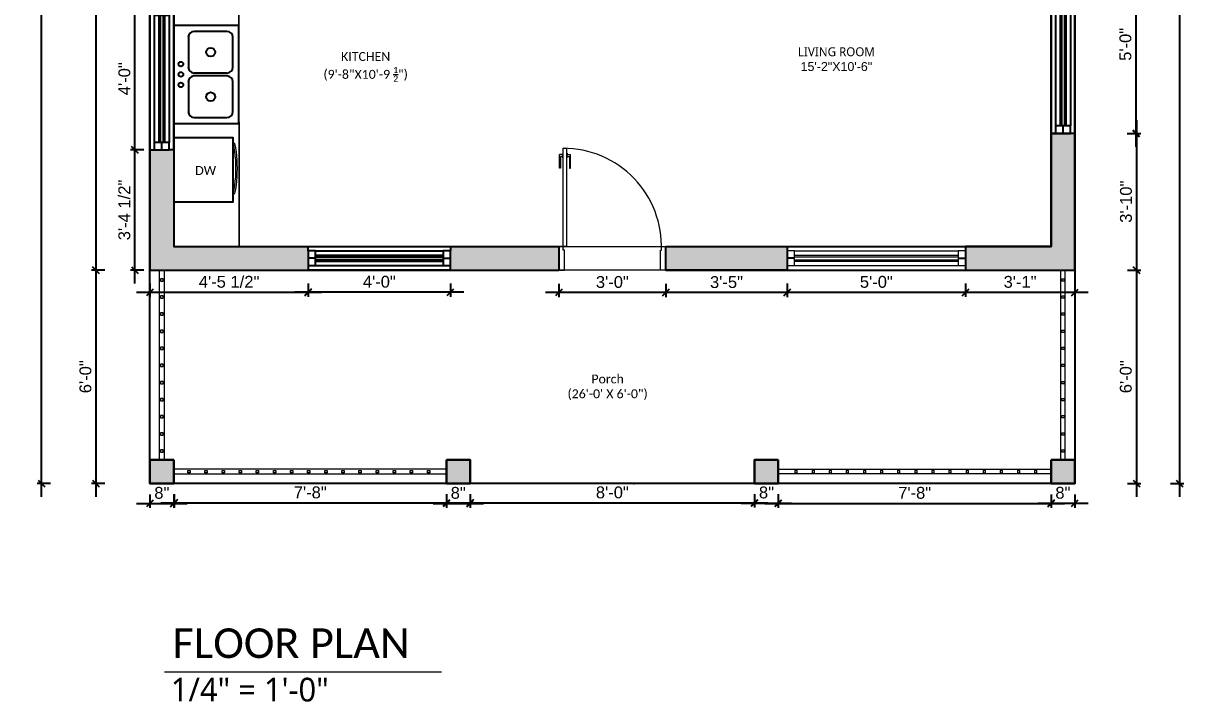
# Model space of a CAD drawing. Header units: inches. Extents: x 8555 to 8947, y -1346 to -868.
# Drawn here: x 8555.4 to 8946.9, y -1345.7 to -1116.7 of the extents above; entities that cross this region are included whole.
import ezdxf

# ---------------------------------------------------------------- set-up
doc = ezdxf.new("R2010")
doc.units = ezdxf.units.IN
doc.header["$MEASUREMENT"] = 0
doc.linetypes.add('ACAD_ISO02W100', pattern=[15, 12, -3])
doc.linetypes.add('HIDDEN', pattern=[9.525, 6.35, -3.175])
for name, color, linetype, lineweight in [('A_DIMENSION-01', 7, 'Continuous', 13), ('A_DOOR', 7, 'Continuous', 13), ('A_KITCHEN FIXTURE', 7, 'Continuous', 9), ('A_RAILING', 7, 'Continuous', 13), ('A_TEXT-01', 7, 'Continuous', 9), ('A_TOILET FIXTURE', 7, 'Continuous', 5), ('A_WALL', 7, 'Continuous', 30), ('A_Wall__.30', 7, 'Continuous', 30), ('G-ANNO-TTLB', 7, 'Continuous', 9), ('Glass', 7, 'Continuous', 5), ('Wall - elevation', 7, 'Continuous', 5), ('Window - elevation', 7, 'Continuous', 5), ('Window - section', 7, 'Continuous', 9)]:
    doc.layers.add(name, color=color, linetype=linetype, lineweight=lineweight)
doc.layers.add('H dim', color=7, linetype='Continuous')
doc.layers.add('H hatch', color=7, linetype='Continuous')
doc.styles.add('MtXpl_Calibri', font='calibri.ttf')
doc.styles.add('Trebuchet MS', font='arial.ttf', dxfattribs={"height": 4})
doc.styles.add('Trebuchet MS_2', font='trebuc.ttf', dxfattribs={"height": 24})
doc.dimstyles.new('Linear_-_3_32__Trebuchet_MS', dxfattribs={"dimscale": 12, "dimtxt": 4, "dimasz": 0.1875, "dimexe": 0.125, "dimexo": 0.125, "dimgap": 0.125, "dimtad": 1, "dimdec": 1, "dimrnd": 0.0625, "dimzin": 3, "dimdsep": 46, "dimlunit": 4, "dimtxsty": 'Trebuchet MS', "dimblk1": 'OBLIQUE', "dimblk2": 'OBLIQUE', "dimsah": 1, "dimcen": 0.09, "dimdle": 0.375, "dimazin": 0, "dimtfac": 0.5, "dimtdec": 1, "dimtix": 1, "dimtmove": 0, "dimatfit": 3, "dimfxl": 0.25, "dimfxlon": 1, "dimtvp": 1, "dimfrac": 2, "dimtolj": 1, "dimtzin": 0, "dimarcsym": 2})

# ---------------------------------------------------------------- blocks, each defined once
blk = doc.blocks.new('_Oblique')
at = {"color": 0, "linetype": 'ByBlock', "lineweight": -2}
blk.add_line((-0.5, -0.5), (0.5, 0.5), dxfattribs=at)
blk = doc.blocks.new('*D12')
at = {"layer": 'A_DIMENSION-01', "color": 0, "lineweight": -2, "transparency": 16777216}
for p, q in [((8579.9, -883.53), (8579.9, -1204.53)), ((8582.9, -888.03), (8578.4, -888.03)), ((8582.9, -1200.03), (8578.4, -1200.03))]:
    blk.add_line(p, q, dxfattribs=at)
at = {"layer": 'Defpoints', "color": 0, "transparency": 16777216}
for p in [(8598.12, -888.03), (8579.9, -1200.03), (8598.12, -1200.03)]:
    blk.add_point(p, dxfattribs=at)
at = {"layer": 'A_DIMENSION-01', "color": 0, "lineweight": -2, "transparency": 16777216, "xscale": 2.25, "yscale": 2.25, "zscale": 2.25}
for p, rotation in [((8579.9, -888.03), 90), ((8579.9, -1200.03), 270)]:
    blk.add_blockref('_Oblique', p, dxfattribs=dict(at, rotation=rotation))
at = {"layer": 'A_DIMENSION-01', "color": 0, "transparency": 16777216, "insert": (8576.36, -1044.03), "char_height": 4, "attachment_point": 5, "rotation": 90, "style": 'Trebuchet MS'}
blk.add_mtext('\\A1;26\'-0"', dxfattribs=at)
blk = doc.blocks.new('*D13')
at = {"layer": 'A_DIMENSION-01', "color": 0, "lineweight": -2, "transparency": 16777216}
for p, q in [((8579.9, -1195.53), (8579.9, -1276.53)), ((8582.9, -1200.03), (8578.4, -1200.03)), ((8582.9, -1272.03), (8578.4, -1272.03))]:
    blk.add_line(p, q, dxfattribs=at)
at = {"layer": 'Defpoints', "color": 0, "transparency": 16777216}
for p in [(8598.12, -1200.03), (8579.9, -1272.03), (8598.12, -1272.03)]:
    blk.add_point(p, dxfattribs=at)
at = {"layer": 'A_DIMENSION-01', "color": 0, "lineweight": -2, "transparency": 16777216, "xscale": 2.25, "yscale": 2.25, "zscale": 2.25}
for p, rotation in [((8579.9, -1200.03), 90), ((8579.9, -1272.03), 270)]:
    blk.add_blockref('_Oblique', p, dxfattribs=dict(at, rotation=rotation))
at = {"layer": 'A_DIMENSION-01', "color": 0, "transparency": 16777216, "insert": (8576.36, -1236.03), "char_height": 4, "attachment_point": 5, "rotation": 90, "style": 'Trebuchet MS'}
blk.add_mtext('\\A1;6\'-0"', dxfattribs=at)
blk = doc.blocks.new('*D14')
at = {"layer": 'A_DIMENSION-01', "color": 0, "lineweight": -2, "transparency": 16777216}
for p, q in [((8561.52, -1276.53), (8561.52, -883.53)), ((8564.52, -888.03), (8560.02, -888.03)), ((8564.52, -1272.03), (8560.02, -1272.03))]:
    blk.add_line(p, q, dxfattribs=at)
at = {"layer": 'Defpoints', "color": 0, "transparency": 16777216}
for p in [(8561.52, -888.03), (8598.12, -888.03), (8598.12, -1272.03)]:
    blk.add_point(p, dxfattribs=at)
at = {"layer": 'A_DIMENSION-01', "color": 0, "lineweight": -2, "transparency": 16777216, "xscale": 2.25, "yscale": 2.25, "zscale": 2.25}
for p, rotation in [((8561.52, -888.03), 90), ((8561.52, -1272.03), 270)]:
    blk.add_blockref('_Oblique', p, dxfattribs=dict(at, rotation=rotation))
at = {"layer": 'A_DIMENSION-01', "color": 0, "transparency": 16777216, "insert": (8557.98, -1080.03), "char_height": 4, "attachment_point": 5, "rotation": 90, "style": 'Trebuchet MS'}
blk.add_mtext('\\A1;32\'-0"', dxfattribs=at)
blk = doc.blocks.new('*U53')
at = {"color": 18, "linetype": 'ByBlock', "true_color": 0x000000}
for points in [[(0, 6.46), (0, 7.92), (60.06, 7.92), (60.06, 6.46)], [(2.5, 6.46), (57.56, 6.46)], [(2.5, 4.96), (57.56, 4.96)], [(2.5, 4.46), (57.56, 4.46)], [(0, 1.46), (0, 0), (60.06, 0), (60.06, 1.46)], [(2.5, 3.46), (57.56, 3.46)], [(2.5, 2.96), (57.56, 2.96)], [(2.5, 1.46), (57.56, 1.46)]]:
    blk.add_lwpolyline(points, dxfattribs=at)
for points in [[(0, 1.46), (2.5, 1.46), (2.5, 6.46), (0, 6.46)], [(57.56, 1.46), (60.06, 1.46), (60.06, 6.46), (57.56, 6.46)]]:
    blk.add_lwpolyline(points, close=True, dxfattribs=at)
blk = doc.blocks.new('*U55')
at = {"layer": 'Glass', "color": 18, "true_color": 0x000000}
for points in [[(2.5, 5), (57.62, 5)], [(2.5, 4.5), (57.62, 4.5)], [(2.5, 3.5), (57.62, 3.5)], [(2.5, 3), (57.62, 3)]]:
    blk.add_lwpolyline(points, dxfattribs=at)
at = {"layer": 'Wall - elevation', "color": 18, "true_color": 0x000000}
for points in [[(0, 6.5), (0, 8), (60.12, 8), (60.12, 6.5)], [(0, 1.5), (0, 0), (60.12, 0), (60.12, 1.5)]]:
    blk.add_lwpolyline(points, dxfattribs=at)
at = {"layer": 'Window - elevation', "color": 18, "true_color": 0x000000}
for points in [[(2.5, 6.5), (57.62, 6.5)], [(2.5, 1.5), (57.62, 1.5)]]:
    blk.add_lwpolyline(points, dxfattribs=at)
at = {"layer": 'Window - section', "color": 18, "true_color": 0x000000}
for points in [[(0, 1.5), (2.5, 1.5), (2.5, 6.5), (0, 6.5)], [(57.62, 1.5), (60.12, 1.5), (60.12, 6.5), (57.62, 6.5)]]:
    blk.add_lwpolyline(points, close=True, dxfattribs=at)
blk = doc.blocks.new('*U51')
at = {"color": 18, "linetype": 'ByBlock', "true_color": 0x000000}
for points in [[(0, 6.46), (0, 7.92), (48, 7.92), (48, 6.46)], [(2.5, 6.46), (45.5, 6.46)], [(2.5, 4.96), (45.5, 4.96)], [(2.5, 4.46), (45.5, 4.46)], [(0, 1.46), (0, 0), (48, 0), (48, 1.46)], [(2.5, 3.46), (45.5, 3.46)], [(2.5, 2.96), (45.5, 2.96)], [(2.5, 1.46), (45.5, 1.46)]]:
    blk.add_lwpolyline(points, dxfattribs=at)
for points in [[(0, 1.46), (2.5, 1.46), (2.5, 6.46), (0, 6.46)], [(45.5, 1.46), (48, 1.46), (48, 6.46), (45.5, 6.46)]]:
    blk.add_lwpolyline(points, close=True, dxfattribs=at)
blk = doc.blocks.new('*D20')
at = {"layer": 'A_DIMENSION-01', "color": 0, "lineweight": -2, "transparency": 16777216}
for p, q in [((8593.05, -1204.53), (8593.05, -1154.95)), ((8596.05, -1159.45), (8591.55, -1159.45)), ((8596.05, -1200.03), (8591.55, -1200.03))]:
    blk.add_line(p, q, dxfattribs=at)
at = {"layer": 'Defpoints', "color": 0, "transparency": 16777216}
for p in [(8593.05, -1159.45), (8598.12, -1159.45), (8598.12, -1200.03)]:
    blk.add_point(p, dxfattribs=at)
at = {"layer": 'A_DIMENSION-01', "color": 0, "lineweight": -2, "transparency": 16777216, "xscale": 2.25, "yscale": 2.25, "zscale": 2.25}
for p, rotation in [((8593.05, -1159.45), 90), ((8593.05, -1200.03), 270)]:
    blk.add_blockref('_Oblique', p, dxfattribs=dict(at, rotation=rotation))
at = {"layer": 'A_DIMENSION-01', "color": 0, "transparency": 16777216, "insert": (8589.48, -1179.74), "char_height": 4, "attachment_point": 5, "rotation": 90, "style": 'Trebuchet MS'}
blk.add_mtext('\\A1;3\'-4 1/2"', dxfattribs=at)
blk = doc.blocks.new('*D21')
at = {"layer": 'A_DIMENSION-01', "color": 0, "lineweight": -2, "transparency": 16777216}
for p, q in [((8593.05, -1163.95), (8593.05, -1106.95)), ((8596.05, -1111.45), (8591.55, -1111.45)), ((8596.05, -1159.45), (8591.55, -1159.45))]:
    blk.add_line(p, q, dxfattribs=at)
at = {"layer": 'Defpoints', "color": 0, "transparency": 16777216}
for p in [(8593.05, -1111.45), (8598.12, -1111.45), (8598.12, -1159.45)]:
    blk.add_point(p, dxfattribs=at)
at = {"layer": 'A_DIMENSION-01', "color": 0, "lineweight": -2, "transparency": 16777216, "xscale": 2.25, "yscale": 2.25, "zscale": 2.25}
for p, rotation in [((8593.05, -1111.45), 90), ((8593.05, -1159.45), 270)]:
    blk.add_blockref('_Oblique', p, dxfattribs=dict(at, rotation=rotation))
at = {"layer": 'A_DIMENSION-01', "color": 0, "transparency": 16777216, "insert": (8589.5, -1135.45), "char_height": 4, "attachment_point": 5, "rotation": 90, "style": 'Trebuchet MS'}
blk.add_mtext('\\A1;4\'-0"', dxfattribs=at)
blk = doc.blocks.new('*D33')
at = {"layer": 'A_DIMENSION-01', "color": 0, "lineweight": -2, "transparency": 16777216}
for p, q in [((8930.78, -1089.31), (8930.78, -1158.37)), ((8927.78, -1093.81), (8932.28, -1093.81)), ((8927.78, -1153.87), (8932.28, -1153.87))]:
    blk.add_line(p, q, dxfattribs=at)
at = {"layer": 'Defpoints', "color": 0, "transparency": 16777216}
for p in [(8923.27, -1093.81), (8923.27, -1153.87), (8930.78, -1153.87)]:
    blk.add_point(p, dxfattribs=at)
at = {"layer": 'A_DIMENSION-01', "color": 0, "lineweight": -2, "transparency": 16777216, "xscale": 2.25, "yscale": 2.25, "zscale": 2.25}
for p, rotation in [((8930.78, -1093.81), 90), ((8930.78, -1153.87), 270)]:
    blk.add_blockref('_Oblique', p, dxfattribs=dict(at, rotation=rotation))
at = {"layer": 'A_DIMENSION-01', "color": 0, "transparency": 16777216, "insert": (8927.24, -1123.84), "char_height": 4, "attachment_point": 5, "rotation": 90, "style": 'Trebuchet MS'}
blk.add_mtext('\\A1;5\'-0"', dxfattribs=at)
blk = doc.blocks.new('*D34')
at = {"layer": 'A_DIMENSION-01', "color": 0, "lineweight": -2, "transparency": 16777216}
for p, q in [((8930.96, -1149.37), (8930.96, -1204.53)), ((8927.96, -1153.87), (8932.46, -1153.87)), ((8927.96, -1200.03), (8932.46, -1200.03))]:
    blk.add_line(p, q, dxfattribs=at)
at = {"layer": 'Defpoints', "color": 0, "transparency": 16777216}
for p in [(8923.27, -1153.87), (8923.27, -1200.03), (8930.96, -1200.03)]:
    blk.add_point(p, dxfattribs=at)
at = {"layer": 'A_DIMENSION-01', "color": 0, "lineweight": -2, "transparency": 16777216, "xscale": 2.25, "yscale": 2.25, "zscale": 2.25}
for p, rotation in [((8930.96, -1153.87), 90), ((8930.96, -1200.03), 270)]:
    blk.add_blockref('_Oblique', p, dxfattribs=dict(at, rotation=rotation))
at = {"layer": 'A_DIMENSION-01', "color": 0, "transparency": 16777216, "insert": (8927.42, -1176.95), "char_height": 4, "attachment_point": 5, "rotation": 90, "style": 'Trebuchet MS'}
blk.add_mtext('\\A1;3\'-10"', dxfattribs=at)
blk = doc.blocks.new('*D35')
at = {"layer": 'Defpoints', "color": 0, "transparency": 16777216}
for p in [(8873.25, -1200.03), (8910.12, -1200.03), (8873.25, -1207.56)]:
    blk.add_point(p, dxfattribs=at)
at = {"layer": 'H dim', "color": 0, "lineweight": -2, "transparency": 16777216}
for p, q in [((8873.25, -1204.56), (8873.25, -1209.06)), ((8910.12, -1204.56), (8910.12, -1209.06)), ((8914.62, -1207.56), (8868.75, -1207.56))]:
    blk.add_line(p, q, dxfattribs=at)
at = {"layer": 'H dim', "color": 0, "lineweight": -2, "transparency": 16777216, "xscale": 2.25, "yscale": 2.25, "zscale": 2.25, "rotation": 180}
blk.add_blockref('_Oblique', (8873.25, -1207.56), dxfattribs=at)
at = {"layer": 'H dim', "color": 0, "lineweight": -2, "transparency": 16777216, "xscale": 2.25, "yscale": 2.25, "zscale": 2.25}
blk.add_blockref('_Oblique', (8910.12, -1207.56), dxfattribs=at)
at = {"layer": 'H dim', "color": 0, "transparency": 16777216, "insert": (8891.69, -1204.02), "char_height": 4, "attachment_point": 5, "style": 'Trebuchet MS'}
blk.add_mtext('\\A1;3\'-1"', dxfattribs=at)
blk = doc.blocks.new('*D36')
at = {"layer": 'Defpoints', "color": 0, "transparency": 16777216}
for p in [(8813.12, -1200.03), (8873.25, -1200.03), (8813.12, -1207.56)]:
    blk.add_point(p, dxfattribs=at)
at = {"layer": 'H dim', "color": 0, "lineweight": -2, "transparency": 16777216}
for p, q in [((8813.12, -1204.56), (8813.12, -1209.06)), ((8873.25, -1204.56), (8873.25, -1209.06)), ((8877.75, -1207.56), (8808.62, -1207.56))]:
    blk.add_line(p, q, dxfattribs=at)
at = {"layer": 'H dim', "color": 0, "lineweight": -2, "transparency": 16777216, "xscale": 2.25, "yscale": 2.25, "zscale": 2.25, "rotation": 180}
blk.add_blockref('_Oblique', (8813.12, -1207.56), dxfattribs=at)
at = {"layer": 'H dim', "color": 0, "lineweight": -2, "transparency": 16777216, "xscale": 2.25, "yscale": 2.25, "zscale": 2.25}
blk.add_blockref('_Oblique', (8873.25, -1207.56), dxfattribs=at)
at = {"layer": 'H dim', "color": 0, "transparency": 16777216, "insert": (8843.19, -1204.02), "char_height": 4, "attachment_point": 5, "style": 'Trebuchet MS'}
blk.add_mtext('\\A1;5\'-0"', dxfattribs=at)
blk = doc.blocks.new('*D37')
at = {"layer": 'Defpoints', "color": 0, "transparency": 16777216}
for p in [(8772.13, -1200.03), (8813.12, -1200.03), (8772.13, -1207.64)]:
    blk.add_point(p, dxfattribs=at)
at = {"layer": 'H dim', "color": 0, "lineweight": -2, "transparency": 16777216}
for p, q in [((8772.13, -1204.64), (8772.13, -1209.14)), ((8813.12, -1204.64), (8813.12, -1209.14)), ((8817.62, -1207.64), (8767.63, -1207.64))]:
    blk.add_line(p, q, dxfattribs=at)
at = {"layer": 'H dim', "color": 0, "lineweight": -2, "transparency": 16777216, "xscale": 2.25, "yscale": 2.25, "zscale": 2.25, "rotation": 180}
blk.add_blockref('_Oblique', (8772.13, -1207.64), dxfattribs=at)
at = {"layer": 'H dim', "color": 0, "lineweight": -2, "transparency": 16777216, "xscale": 2.25, "yscale": 2.25, "zscale": 2.25}
blk.add_blockref('_Oblique', (8813.12, -1207.64), dxfattribs=at)
at = {"layer": 'H dim', "color": 0, "transparency": 16777216, "insert": (8792.63, -1204.1), "char_height": 4, "attachment_point": 5, "style": 'Trebuchet MS'}
blk.add_mtext('\\A1;3\'-5"', dxfattribs=at)
blk = doc.blocks.new('*D38')
at = {"layer": 'Defpoints', "color": 0, "transparency": 16777216}
for p in [(8736.12, -1200.03), (8772.13, -1200.03), (8736.12, -1207.61)]:
    blk.add_point(p, dxfattribs=at)
at = {"layer": 'H dim', "color": 0, "lineweight": -2, "transparency": 16777216}
for p, q in [((8736.12, -1204.61), (8736.12, -1209.11)), ((8772.13, -1204.61), (8772.13, -1209.11)), ((8776.63, -1207.61), (8731.62, -1207.61))]:
    blk.add_line(p, q, dxfattribs=at)
at = {"layer": 'H dim', "color": 0, "lineweight": -2, "transparency": 16777216, "xscale": 2.25, "yscale": 2.25, "zscale": 2.25, "rotation": 180}
blk.add_blockref('_Oblique', (8736.12, -1207.61), dxfattribs=at)
at = {"layer": 'H dim', "color": 0, "lineweight": -2, "transparency": 16777216, "xscale": 2.25, "yscale": 2.25, "zscale": 2.25}
blk.add_blockref('_Oblique', (8772.13, -1207.61), dxfattribs=at)
at = {"layer": 'H dim', "color": 0, "transparency": 16777216, "insert": (8754.13, -1204.07), "char_height": 4, "attachment_point": 5, "style": 'Trebuchet MS'}
blk.add_mtext('\\A1;3\'-0"', dxfattribs=at)
blk = doc.blocks.new('*D39')
at = {"layer": 'Defpoints', "color": 0, "transparency": 16777216}
for p in [(8651.5, -1199.96), (8699.5, -1200.03), (8651.5, -1207.53)]:
    blk.add_point(p, dxfattribs=at)
at = {"layer": 'H dim', "color": 0, "lineweight": -2, "transparency": 16777216}
for p, q in [((8651.5, -1204.53), (8651.5, -1209.03)), ((8699.5, -1204.53), (8699.5, -1209.03)), ((8704, -1207.53), (8647, -1207.53))]:
    blk.add_line(p, q, dxfattribs=at)
at = {"layer": 'H dim', "color": 0, "lineweight": -2, "transparency": 16777216, "xscale": 2.25, "yscale": 2.25, "zscale": 2.25, "rotation": 180}
blk.add_blockref('_Oblique', (8651.5, -1207.53), dxfattribs=at)
at = {"layer": 'H dim', "color": 0, "lineweight": -2, "transparency": 16777216, "xscale": 2.25, "yscale": 2.25, "zscale": 2.25}
blk.add_blockref('_Oblique', (8699.5, -1207.53), dxfattribs=at)
at = {"layer": 'H dim', "color": 0, "transparency": 16777216, "insert": (8675.5, -1203.98), "char_height": 4, "attachment_point": 5, "style": 'Trebuchet MS'}
blk.add_mtext('\\A1;4\'-0"', dxfattribs=at)
blk = doc.blocks.new('*D40')
at = {"layer": 'Defpoints', "color": 0, "transparency": 16777216}
for p in [(8598.12, -1200.03), (8651.5, -1199.96), (8598.12, -1207.57)]:
    blk.add_point(p, dxfattribs=at)
at = {"layer": 'H dim', "color": 0, "lineweight": -2, "transparency": 16777216}
for p, q in [((8598.12, -1204.57), (8598.12, -1209.07)), ((8651.5, -1204.57), (8651.5, -1209.07)), ((8656, -1207.57), (8593.62, -1207.57))]:
    blk.add_line(p, q, dxfattribs=at)
at = {"layer": 'H dim', "color": 0, "lineweight": -2, "transparency": 16777216, "xscale": 2.25, "yscale": 2.25, "zscale": 2.25, "rotation": 180}
blk.add_blockref('_Oblique', (8598.12, -1207.57), dxfattribs=at)
at = {"layer": 'H dim', "color": 0, "lineweight": -2, "transparency": 16777216, "xscale": 2.25, "yscale": 2.25, "zscale": 2.25}
blk.add_blockref('_Oblique', (8651.5, -1207.57), dxfattribs=at)
at = {"layer": 'H dim', "color": 0, "transparency": 16777216, "insert": (8624.81, -1204), "char_height": 4, "attachment_point": 5, "style": 'Trebuchet MS'}
blk.add_mtext('\\A1;4\'-5 1/2"', dxfattribs=at)
blk = doc.blocks.new('*D41')
at = {"layer": 'A_DIMENSION-01', "color": 0, "lineweight": -2, "transparency": 16777216}
for p, q in [((8930.91, -1195.53), (8930.91, -1276.53)), ((8927.91, -1200.03), (8932.41, -1200.03)), ((8927.91, -1272.03), (8932.41, -1272.03))]:
    blk.add_line(p, q, dxfattribs=at)
at = {"layer": 'Defpoints', "color": 0, "transparency": 16777216}
for p in [(8923.27, -1200.03), (8923.27, -1272.03), (8930.91, -1272.03)]:
    blk.add_point(p, dxfattribs=at)
at = {"layer": 'A_DIMENSION-01', "color": 0, "lineweight": -2, "transparency": 16777216, "xscale": 2.25, "yscale": 2.25, "zscale": 2.25}
for p, rotation in [((8930.91, -1200.03), 90), ((8930.91, -1272.03), 270)]:
    blk.add_blockref('_Oblique', p, dxfattribs=dict(at, rotation=rotation))
at = {"layer": 'A_DIMENSION-01', "color": 0, "transparency": 16777216, "insert": (8927.37, -1236.03), "char_height": 4, "attachment_point": 5, "rotation": 90, "style": 'Trebuchet MS'}
blk.add_mtext('\\A1;6\'-0"', dxfattribs=at)
blk = doc.blocks.new('*D42')
at = {"layer": 'A_DIMENSION-01', "color": 0, "lineweight": -2, "transparency": 16777216}
for p, q in [((8598.12, -1275.78), (8598.12, -1280.28)), ((8606.12, -1275.78), (8606.12, -1280.28)), ((8593.62, -1278.78), (8610.62, -1278.78))]:
    blk.add_line(p, q, dxfattribs=at)
at = {"layer": 'Defpoints', "color": 0, "transparency": 16777216}
for p in [(8598.12, -1272.03), (8606.12, -1272.03), (8606.12, -1278.78)]:
    blk.add_point(p, dxfattribs=at)
at = {"layer": 'A_DIMENSION-01', "color": 0, "lineweight": -2, "transparency": 16777216, "xscale": 2.25, "yscale": 2.25, "zscale": 2.25, "rotation": 180}
blk.add_blockref('_Oblique', (8598.12, -1278.78), dxfattribs=at)
at = {"layer": 'A_DIMENSION-01', "color": 0, "lineweight": -2, "transparency": 16777216, "xscale": 2.25, "yscale": 2.25, "zscale": 2.25}
blk.add_blockref('_Oblique', (8606.12, -1278.78), dxfattribs=at)
at = {"layer": 'A_DIMENSION-01', "color": 0, "transparency": 16777216, "insert": (8602.12, -1275.23), "char_height": 4, "attachment_point": 5, "style": 'Trebuchet MS'}
blk.add_mtext('\\A1;8"', dxfattribs=at)
blk = doc.blocks.new('*D43')
at = {"layer": 'A_DIMENSION-01', "color": 0, "lineweight": -2, "transparency": 16777216}
for p, q in [((8606.25, -1275.62), (8606.25, -1280.12)), ((8698.12, -1275.62), (8698.12, -1280.12)), ((8601.75, -1278.62), (8702.62, -1278.62))]:
    blk.add_line(p, q, dxfattribs=at)
at = {"layer": 'Defpoints', "color": 0, "transparency": 16777216}
for p in [(8606.25, -1272.03), (8698.12, -1272.03), (8698.12, -1278.62)]:
    blk.add_point(p, dxfattribs=at)
at = {"layer": 'A_DIMENSION-01', "color": 0, "lineweight": -2, "transparency": 16777216, "xscale": 2.25, "yscale": 2.25, "zscale": 2.25, "rotation": 180}
blk.add_blockref('_Oblique', (8606.25, -1278.62), dxfattribs=at)
at = {"layer": 'A_DIMENSION-01', "color": 0, "lineweight": -2, "transparency": 16777216, "xscale": 2.25, "yscale": 2.25, "zscale": 2.25}
blk.add_blockref('_Oblique', (8698.12, -1278.62), dxfattribs=at)
at = {"layer": 'A_DIMENSION-01', "color": 0, "transparency": 16777216, "insert": (8652.19, -1275.08), "char_height": 4, "attachment_point": 5, "style": 'Trebuchet MS'}
blk.add_mtext('\\A1;7\'-8"', dxfattribs=at)
blk = doc.blocks.new('*D44')
at = {"layer": 'A_DIMENSION-01', "color": 0, "lineweight": -2, "transparency": 16777216}
for p, q in [((8698.12, -1275.78), (8698.12, -1280.28)), ((8706.12, -1275.78), (8706.12, -1280.28)), ((8693.62, -1278.78), (8710.62, -1278.78))]:
    blk.add_line(p, q, dxfattribs=at)
at = {"layer": 'Defpoints', "color": 0, "transparency": 16777216}
for p in [(8698.12, -1272.03), (8706.12, -1272.03), (8706.12, -1278.78)]:
    blk.add_point(p, dxfattribs=at)
at = {"layer": 'A_DIMENSION-01', "color": 0, "lineweight": -2, "transparency": 16777216, "xscale": 2.25, "yscale": 2.25, "zscale": 2.25, "rotation": 180}
blk.add_blockref('_Oblique', (8698.12, -1278.78), dxfattribs=at)
at = {"layer": 'A_DIMENSION-01', "color": 0, "lineweight": -2, "transparency": 16777216, "xscale": 2.25, "yscale": 2.25, "zscale": 2.25}
blk.add_blockref('_Oblique', (8706.12, -1278.78), dxfattribs=at)
at = {"layer": 'A_DIMENSION-01', "color": 0, "transparency": 16777216, "insert": (8702.12, -1275.23), "char_height": 4, "attachment_point": 5, "style": 'Trebuchet MS'}
blk.add_mtext('\\A1;8"', dxfattribs=at)
blk = doc.blocks.new('*D45')
at = {"layer": 'A_DIMENSION-01', "color": 0, "lineweight": -2, "transparency": 16777216}
for p, q in [((8706.12, -1275.62), (8706.12, -1280.12)), ((8802.12, -1275.62), (8802.12, -1280.12)), ((8701.62, -1278.62), (8806.62, -1278.62))]:
    blk.add_line(p, q, dxfattribs=at)
at = {"layer": 'Defpoints', "color": 0, "transparency": 16777216}
for p in [(8706.12, -1272.03), (8802.12, -1272.03), (8802.12, -1278.62)]:
    blk.add_point(p, dxfattribs=at)
at = {"layer": 'A_DIMENSION-01', "color": 0, "lineweight": -2, "transparency": 16777216, "xscale": 2.25, "yscale": 2.25, "zscale": 2.25, "rotation": 180}
blk.add_blockref('_Oblique', (8706.12, -1278.62), dxfattribs=at)
at = {"layer": 'A_DIMENSION-01', "color": 0, "lineweight": -2, "transparency": 16777216, "xscale": 2.25, "yscale": 2.25, "zscale": 2.25}
blk.add_blockref('_Oblique', (8802.12, -1278.62), dxfattribs=at)
at = {"layer": 'A_DIMENSION-01', "color": 0, "transparency": 16777216, "insert": (8754.12, -1275.08), "char_height": 4, "attachment_point": 5, "style": 'Trebuchet MS'}
blk.add_mtext('\\A1;8\'-0"', dxfattribs=at)
blk = doc.blocks.new('*D46')
at = {"layer": 'A_DIMENSION-01', "color": 0, "lineweight": -2, "transparency": 16777216}
for p, q in [((8802.12, -1275.64), (8802.12, -1280.14)), ((8810.12, -1275.64), (8810.12, -1280.14)), ((8797.62, -1278.64), (8814.62, -1278.64))]:
    blk.add_line(p, q, dxfattribs=at)
at = {"layer": 'Defpoints', "color": 0, "transparency": 16777216}
for p in [(8802.12, -1272.03), (8810.12, -1272.03), (8810.12, -1278.64)]:
    blk.add_point(p, dxfattribs=at)
at = {"layer": 'A_DIMENSION-01', "color": 0, "lineweight": -2, "transparency": 16777216, "xscale": 2.25, "yscale": 2.25, "zscale": 2.25, "rotation": 180}
blk.add_blockref('_Oblique', (8802.12, -1278.64), dxfattribs=at)
at = {"layer": 'A_DIMENSION-01', "color": 0, "lineweight": -2, "transparency": 16777216, "xscale": 2.25, "yscale": 2.25, "zscale": 2.25}
blk.add_blockref('_Oblique', (8810.12, -1278.64), dxfattribs=at)
at = {"layer": 'A_DIMENSION-01', "color": 0, "transparency": 16777216, "insert": (8806.12, -1275.1), "char_height": 4, "attachment_point": 5, "style": 'Trebuchet MS'}
blk.add_mtext('\\A1;8"', dxfattribs=at)
blk = doc.blocks.new('*D47')
at = {"layer": 'A_DIMENSION-01', "color": 0, "lineweight": -2, "transparency": 16777216}
for p, q in [((8810.12, -1275.76), (8810.12, -1280.26)), ((8902.12, -1275.76), (8902.12, -1280.26)), ((8805.62, -1278.76), (8906.62, -1278.76))]:
    blk.add_line(p, q, dxfattribs=at)
at = {"layer": 'Defpoints', "color": 0, "transparency": 16777216}
for p in [(8810.12, -1272.03), (8902.12, -1272.03), (8902.12, -1278.76)]:
    blk.add_point(p, dxfattribs=at)
at = {"layer": 'A_DIMENSION-01', "color": 0, "lineweight": -2, "transparency": 16777216, "xscale": 2.25, "yscale": 2.25, "zscale": 2.25, "rotation": 180}
blk.add_blockref('_Oblique', (8810.12, -1278.76), dxfattribs=at)
at = {"layer": 'A_DIMENSION-01', "color": 0, "lineweight": -2, "transparency": 16777216, "xscale": 2.25, "yscale": 2.25, "zscale": 2.25}
blk.add_blockref('_Oblique', (8902.12, -1278.76), dxfattribs=at)
at = {"layer": 'A_DIMENSION-01', "color": 0, "transparency": 16777216, "insert": (8856.12, -1275.22), "char_height": 4, "attachment_point": 5, "style": 'Trebuchet MS'}
blk.add_mtext('\\A1;7\'-8"', dxfattribs=at)
blk = doc.blocks.new('*D48')
at = {"layer": 'A_DIMENSION-01', "color": 0, "lineweight": -2, "transparency": 16777216}
for p, q in [((8902.12, -1275.74), (8902.12, -1280.24)), ((8910.12, -1275.74), (8910.12, -1280.24)), ((8897.62, -1278.74), (8914.62, -1278.74))]:
    blk.add_line(p, q, dxfattribs=at)
at = {"layer": 'Defpoints', "color": 0, "transparency": 16777216}
for p in [(8902.12, -1272.03), (8910.12, -1272.03), (8910.12, -1278.74)]:
    blk.add_point(p, dxfattribs=at)
at = {"layer": 'A_DIMENSION-01', "color": 0, "lineweight": -2, "transparency": 16777216, "xscale": 2.25, "yscale": 2.25, "zscale": 2.25, "rotation": 180}
blk.add_blockref('_Oblique', (8902.12, -1278.74), dxfattribs=at)
at = {"layer": 'A_DIMENSION-01', "color": 0, "lineweight": -2, "transparency": 16777216, "xscale": 2.25, "yscale": 2.25, "zscale": 2.25}
blk.add_blockref('_Oblique', (8910.12, -1278.74), dxfattribs=at)
at = {"layer": 'A_DIMENSION-01', "color": 0, "transparency": 16777216, "insert": (8906.12, -1275.2), "char_height": 4, "attachment_point": 5, "style": 'Trebuchet MS'}
blk.add_mtext('\\A1;8"', dxfattribs=at)
blk = doc.blocks.new('*D49')
at = {"layer": 'A_DIMENSION-01', "color": 0, "lineweight": -2, "transparency": 16777216}
for p, q in [((8945.42, -883.53), (8945.42, -1276.53)), ((8942.42, -888.03), (8946.92, -888.03)), ((8942.42, -1272.03), (8946.92, -1272.03))]:
    blk.add_line(p, q, dxfattribs=at)
at = {"layer": 'Defpoints', "color": 0, "transparency": 16777216}
for p in [(8910.12, -888.03), (8910.12, -1272.03), (8945.42, -1272.03)]:
    blk.add_point(p, dxfattribs=at)
at = {"layer": 'A_DIMENSION-01', "color": 0, "lineweight": -2, "transparency": 16777216, "xscale": 2.25, "yscale": 2.25, "zscale": 2.25}
for p, rotation in [((8945.42, -888.03), 90), ((8945.42, -1272.03), 270)]:
    blk.add_blockref('_Oblique', p, dxfattribs=dict(at, rotation=rotation))
at = {"layer": 'A_DIMENSION-01', "color": 0, "transparency": 16777216, "insert": (8941.87, -1080.03), "char_height": 4, "attachment_point": 5, "rotation": 90, "style": 'Trebuchet MS'}
blk.add_mtext('\\A1;32\'-0"', dxfattribs=at)

msp = doc.modelspace()

# ---------------------------------------------------------------- hatches: boundary and pattern name
at = {"layer": 'A_WALL', "ltscale": 20, "transparency": 33554687}
h = msp.add_hatch(color=0, dxfattribs=at)
h.dxf.hatch_style = 1
h.paths.add_polyline_path([(8698.12, -1264.03), (8706.12, -1264.03), (8706.12, -1272.03), (8698.12, -1272.03)])
h.paths.add_polyline_path([(8606.12, -1264.03), (8598.12, -1264.03), (8598.12, -1272.03), (8606.12, -1272.03)])
h.paths.add_polyline_path([(8810.12, -1264.03), (8802.12, -1264.03), (8802.12, -1272.03), (8810.12, -1272.03)])
h.paths.add_polyline_path([(8902.12, -1264.03), (8910.12, -1264.03), (8910.12, -1272.03), (8902.12, -1272.03)])
at = {"layer": 'H hatch'}
h = msp.add_hatch(color=0, dxfattribs=at)
h.dxf.hatch_style = 1
h.paths.add_polyline_path([(8813.87, -889.49), (8813.87, -888.03), (8679.74, -888.03), (8679.74, -889.57), (8679.74, -894.57), (8679.74, -896.03), (8813.87, -896.03), (8813.87, -894.49)])
h.paths.add_polyline_path([(8910.12, -888.03), (8861.87, -888.03), (8861.87, -889.49), (8861.87, -894.49), (8861.87, -896.03), (8902.12, -896.03), (8902.12, -990.54), (8903.66, -990.54), (8908.66, -990.54), (8910.12, -990.54)])
h.paths.add_polyline_path([(8910.12, -1038.54), (8908.66, -1038.54), (8903.66, -1038.54), (8902.12, -1038.54), (8902.12, -1093.81), (8903.66, -1093.81), (8908.66, -1093.81), (8910.12, -1093.81)])
h.paths.add_polyline_path([(8666.41, -1079.13), (8674.91, -1079.13), (8674.91, -1073.04), (8666.41, -1073.04)], flags=9)
h.paths.add_polyline_path([(8612.3, -1030.95), (8627.78, -1030.95), (8627.78, -1023.68), (8612.3, -1023.68)], flags=9)
h.paths.add_polyline_path([(8728.09, -1002.51), (8749.83, -1002.51), (8749.83, -991.2), (8728.09, -991.2)], flags=9)
h.paths.add_polyline_path([(8738.1, -1245.29), (8766.95, -1245.29), (8766.95, -1233.02), (8738.1, -1233.02)], flags=9)
h.paths.add_polyline_path([(8814.41, -1137.47), (8840.35, -1137.47), (8840.35, -1126.19), (8814.41, -1126.19)], flags=9)
h.paths.add_polyline_path([(8644.01, -946.01), (8682.22, -946.01), (8682.22, -932.24), (8644.01, -932.24)], flags=9)
h.paths.add_polyline_path([(8612.64, -1169.58), (8620.21, -1169.58), (8620.21, -1163.28), (8612.64, -1163.28)], flags=9)
h.paths.add_polyline_path([(8620.08, -1103.52), (8620.08, -1087.73), (8613.77, -1087.73), (8613.77, -1103.52)], flags=9)
h.paths.add_polyline_path([(8694.27, -1081.84), (8707.36, -1081.84), (8707.36, -1075.54), (8694.27, -1075.54)], flags=9)
h.paths.add_polyline_path([(8655.86, -1137.04), (8685.92, -1137.04), (8685.92, -1124.19), (8655.86, -1124.19)], flags=9)
h.paths.add_polyline_path([(8612.03, -1051.36), (8624.22, -1051.36), (8624.22, -1044.09), (8612.03, -1044.09)], flags=9)
h.paths.add_polyline_path([(8638.8, -1002.66), (8653.44, -1002.66), (8653.44, -990.4), (8638.8, -990.4)], flags=9)
h.paths.add_polyline_path([(8630.65, -1021.01), (8653.94, -1021.01), (8653.94, -1009.27), (8630.65, -1009.27)], flags=9)
h.paths.add_polyline_path([(8733.07, -927.74), (8766.23, -927.74), (8766.23, -915.47), (8733.07, -915.47)], flags=9)
h.paths.add_polyline_path([(8823.31, -964.44), (8858.11, -964.44), (8858.11, -950.67), (8823.31, -950.67)], flags=9)
h = msp.add_hatch(color=0, dxfattribs=at)
h.dxf.hatch_style = 1
h.paths.add_polyline_path([(8910.12, -1153.87), (8908.66, -1153.87), (8903.66, -1153.87), (8902.12, -1153.87), (8902.12, -1192.03), (8873.25, -1192.03), (8873.25, -1193.53), (8873.25, -1198.53), (8873.25, -1200.03), (8910.12, -1200.03)])
h = msp.add_hatch(color=0, dxfattribs=at)
h.dxf.hatch_style = 1
h.paths.add_polyline_path([(8736.12, -1192.03), (8699.5, -1192.03), (8699.5, -1193.49), (8699.5, -1198.49), (8699.5, -1200.03), (8736.12, -1200.03)])
h.paths.add_polyline_path([(8651.5, -1193.49), (8651.5, -1192.03), (8628.18, -1192.03), (8628.18, -1192.1), (8620.81, -1192.03), (8606.12, -1192.03), (8606.12, -1159.45), (8604.59, -1159.45), (8599.59, -1159.45), (8598.12, -1159.45), (8598.12, -1200.03), (8651.5, -1200.03), (8651.5, -1198.49)])
h = msp.add_hatch(color=0, dxfattribs=at)
h.dxf.hatch_style = 1
h.paths.add_polyline_path([(8813.12, -1193.53), (8813.12, -1192.03), (8772.13, -1192.03), (8772.13, -1200.03), (8813.12, -1200.03), (8813.12, -1198.53)])

# ---------------------------------------------------------------- linework, layer by layer
at = {"color": 0}
for p, q in [((8606.05, -1117.45), (8606.05, -1150.56)), ((8628.12, -1117.45), (8606.05, -1117.45)), ((8624.11, -1119.46), (8613.07, -1119.46)), ((8628.12, -1150.56), (8628.12, -1117.45)), ((8611.07, -1121.46), (8611.07, -1131.5)), ((8626.11, -1131.5), (8626.11, -1121.46)), ((8613.07, -1133.5), (8624.11, -1133.5)), ((8624.11, -1134.5), (8613.07, -1134.5)), ((8611.07, -1136.51), (8611.07, -1146.54)), ((8626.11, -1146.54), (8626.11, -1136.51)), ((8606.05, -1150.56), (8628.12, -1150.56)), ((8613.07, -1148.55), (8624.11, -1148.55)), ((8910.12, -1153.87), (8902.12, -1153.87)), ((8902.12, -1153.87), (8902.12, -1192.03)), ((8906.16, -1151.37), (8906.16, -1153.87)), ((8910.12, -1200.03), (8910.12, -1153.87)), ((8602.09, -1159.45), (8602.09, -1156.95)), ((8736.12, -1192.03), (8736.12, -1200.03)), ((8772.12, -1200.03), (8772.12, -1192.03)), ((8873.25, -1192.03), (8873.25, -1200.03)), ((8902.12, -1192.03), (8873.25, -1192.03)), ((8654, -1195.99), (8651.5, -1195.99)), ((8697, -1195.99), (8699.5, -1195.99)), ((8815.62, -1196.03), (8813.12, -1196.03)), ((8870.75, -1196.03), (8873.25, -1196.03)), ((8873.25, -1200.03), (8910.12, -1200.03))]:
    msp.add_line(p, q, dxfattribs=at)
for points in [[(8772.12, -1200.03), (8910.12, -1200.03), (8910.12, -888.03), (8598.12, -888.03), (8598.12, -1200.03), (8736.12, -1200.03)], [(8772.12, -1192.03), (8902.12, -1192.03), (8902.12, -896.03), (8606.12, -896.03), (8606.12, -1192.03), (8736.12, -1192.03)]]:
    msp.add_lwpolyline(points, dxfattribs=at)
for points in [[(8598.12, -888.03), (8910.12, -888.03), (8910.12, -1272.03), (8806.12, -1272.03), (8802.12, -1272.03), (8702.12, -1272.03), (8702.12, -1272.03), (8598.12, -1272.03)], [(8606.12, -1155.36), (8606.12, -1176.94), (8626.18, -1176.94), (8626.18, -1155.36)], [(8772.13, -1192.03), (8813.12, -1192.03), (8813.12, -1200.03), (8772.13, -1200.03)]]:
    msp.add_lwpolyline(points, close=True, dxfattribs=at)
for centre, radius in [((8618.59, -1126.48), 1.5), ((8608.56, -1130.49), 0.793), ((8608.56, -1134), 0.793), ((8608.56, -1137.51), 0.793), ((8618.59, -1141.53), 1.5)]:
    msp.add_circle(centre, radius, dxfattribs=at)
for centre, start, end in [((8613.07, -1121.46), 90, 180), ((8624.11, -1121.46), 0, 90), ((8613.07, -1131.5), 180, 270), ((8624.11, -1131.5), 270, 0), ((8613.07, -1136.51), 90, 180), ((8624.11, -1136.51), 0, 90), ((8613.07, -1146.54), 180, 270), ((8624.11, -1146.54), 270, 0)]:
    msp.add_arc(centre, 2.01, start, end, dxfattribs=at)
msp.add_point((8761.32, -1272.03), dxfattribs=at)
at = {"layer": 'A_DIMENSION-01', "color": 0, "linetype": 'HIDDEN', "ltscale": 15}
msp.add_lwpolyline([(8606.12, -1064.72), (8606.12, -1191.91), (8628.18, -1192.1), (8628.13, -1087.41), (8628.13, -1087.41)], dxfattribs=at)
at = {"layer": 'A_DOOR', "color": 0, "ltscale": 10}
for p, q in [((8737.57, -1192.03), (8737.57, -1158.92)), ((8737.57, -1158.93), (8738.65, -1158.93)), ((8738.65, -1158.93), (8738.65, -1192.03)), ((8736.24, -1165.65), (8736.24, -1161)), ((8737.38, -1161), (8736.24, -1161)), ((8736.58, -1161.72), (8736.58, -1165.65)), ((8737.38, -1161.72), (8736.58, -1161.72)), ((8737.38, -1160.61), (8737.38, -1161.36)), ((8737.57, -1160.61), (8737.38, -1160.61)), ((8737.38, -1162.12), (8737.38, -1161.36)), ((8737.57, -1162.12), (8737.38, -1162.12)), ((8738.65, -1160.61), (8738.83, -1160.61)), ((8738.65, -1162.12), (8738.83, -1162.12)), ((8738.83, -1160.61), (8738.83, -1161.36)), ((8738.83, -1161), (8739.98, -1161)), ((8738.83, -1162.12), (8738.83, -1161.36)), ((8738.83, -1161.72), (8739.64, -1161.72)), ((8739.64, -1161.72), (8739.64, -1165.65)), ((8739.98, -1165.65), (8739.98, -1161)), ((8736.58, -1165.65), (8736.24, -1165.65)), ((8739.64, -1165.65), (8739.98, -1165.65)), ((8737.57, -1192.03), (8736.13, -1192.03)), ((8738.65, -1192.03), (8737.57, -1192.03)), ((8737.57, -1193.29), (8737.57, -1192.03)), ((8737.93, -1193.29), (8737.57, -1193.29)), ((8737.93, -1200.03), (8737.93, -1193.29)), ((8770.32, -1200.03), (8770.33, -1193.29)), ((8770.33, -1193.29), (8770.69, -1193.29)), ((8770.69, -1193.29), (8770.69, -1192.03)), ((8770.69, -1192.03), (8772.13, -1192.03)), ((8736.13, -1200.03), (8737.93, -1200.03)), ((8772.12, -1200.03), (8770.32, -1200.03))]:
    msp.add_line(p, q, dxfattribs=at)
at = {"layer": 'A_DOOR', "color": 0, "linetype": 'HIDDEN', "ltscale": 10}
msp.add_lwpolyline([(8736.13, -1192.03), (8772.13, -1192.03), (8772.12, -1200.03), (8736.13, -1200.03)], close=True, dxfattribs=at)
at = {"layer": 'A_DOOR', "color": 0, "ltscale": 10}
msp.add_arc((8737.57, -1192.03), 33.12, 357.8224, 90.0026, dxfattribs=at)
at = {"layer": 'A_KITCHEN FIXTURE', "color": 0}
for p, q in [((8606.12, -1192.03), (8606.12, -1065.47)), ((8628.13, -1087.47), (8628.18, -1192.03)), ((8628.18, -1192.03), (8606.12, -1192.03))]:
    msp.add_line(p, q, dxfattribs=at)
at = {"layer": 'A_RAILING', "color": 0}
for points in [[(8602.91, -1200.03), (8602.91, -1264.03), (8601.34, -1264.03), (8601.33, -1200.03)], [(8905.34, -1200.03), (8905.34, -1264.03), (8906.91, -1264.03), (8906.92, -1200.03)], [(8602.52, -1203.74), (8602.52, -1202.95), (8601.73, -1202.95), (8601.73, -1203.74)], [(8905.73, -1203.74), (8905.73, -1202.95), (8906.52, -1202.95), (8906.52, -1203.74)], [(8602.52, -1209.52), (8602.52, -1208.73), (8601.73, -1208.73), (8601.73, -1209.52)], [(8905.73, -1209.52), (8905.73, -1208.73), (8906.52, -1208.73), (8906.52, -1209.52)], [(8602.52, -1215.29), (8602.52, -1214.5), (8601.73, -1214.5), (8601.73, -1215.29)], [(8905.73, -1215.29), (8905.73, -1214.5), (8906.52, -1214.5), (8906.52, -1215.29)], [(8602.52, -1221.06), (8602.52, -1220.28), (8601.73, -1220.28), (8601.73, -1221.06)], [(8905.73, -1221.06), (8905.73, -1220.28), (8906.52, -1220.28), (8906.52, -1221.06)], [(8602.52, -1226.84), (8602.52, -1226.05), (8601.73, -1226.05), (8601.73, -1226.84)], [(8905.73, -1226.84), (8905.73, -1226.05), (8906.52, -1226.05), (8906.52, -1226.84)], [(8602.52, -1232.61), (8602.52, -1231.83), (8601.73, -1231.83), (8601.73, -1232.61)], [(8905.73, -1232.61), (8905.73, -1231.83), (8906.52, -1231.83), (8906.52, -1232.61)], [(8602.52, -1238.39), (8602.52, -1237.6), (8601.73, -1237.6), (8601.73, -1238.39)], [(8905.73, -1238.39), (8905.73, -1237.6), (8906.52, -1237.6), (8906.52, -1238.39)], [(8602.52, -1244.16), (8602.52, -1243.37), (8601.73, -1243.37), (8601.73, -1244.16)], [(8905.73, -1244.16), (8905.73, -1243.37), (8906.52, -1243.37), (8906.52, -1244.16)], [(8602.52, -1249.94), (8602.52, -1249.15), (8601.73, -1249.15), (8601.73, -1249.94)], [(8905.73, -1249.94), (8905.73, -1249.15), (8906.52, -1249.15), (8906.52, -1249.94)], [(8602.52, -1255.71), (8602.52, -1254.92), (8601.73, -1254.92), (8601.73, -1255.71)], [(8905.73, -1255.71), (8905.73, -1254.92), (8906.52, -1254.92), (8906.52, -1255.71)], [(8602.52, -1261.48), (8602.52, -1260.7), (8601.73, -1260.7), (8601.73, -1261.48)], [(8905.73, -1261.48), (8905.73, -1260.7), (8906.52, -1260.7), (8906.52, -1261.48)], [(8698.12, -1267.24), (8606.12, -1267.25), (8606.12, -1268.82), (8698.12, -1268.82)], [(8610.9, -1267.64), (8611.69, -1267.64), (8611.69, -1268.43), (8610.9, -1268.43)], [(8616.67, -1267.64), (8617.46, -1267.64), (8617.46, -1268.43), (8616.67, -1268.43)], [(8622.45, -1267.64), (8623.23, -1267.64), (8623.23, -1268.43), (8622.45, -1268.43)], [(8628.22, -1267.64), (8629.01, -1267.64), (8629.01, -1268.43), (8628.22, -1268.43)], [(8634, -1267.64), (8634.78, -1267.64), (8634.78, -1268.43), (8634, -1268.43)], [(8639.77, -1267.64), (8640.56, -1267.64), (8640.56, -1268.43), (8639.77, -1268.43)], [(8645.54, -1267.64), (8646.33, -1267.64), (8646.33, -1268.43), (8645.54, -1268.43)], [(8651.32, -1267.64), (8652.11, -1267.64), (8652.11, -1268.43), (8651.32, -1268.43)], [(8657.09, -1267.64), (8657.88, -1267.64), (8657.88, -1268.43), (8657.09, -1268.43)], [(8662.87, -1267.64), (8663.65, -1267.64), (8663.65, -1268.43), (8662.87, -1268.43)], [(8668.64, -1267.64), (8669.43, -1267.64), (8669.43, -1268.43), (8668.64, -1268.43)], [(8674.42, -1267.64), (8675.2, -1267.64), (8675.2, -1268.43), (8674.42, -1268.43)], [(8680.19, -1267.64), (8680.98, -1267.64), (8680.98, -1268.43), (8680.19, -1268.43)], [(8685.96, -1267.64), (8686.75, -1267.64), (8686.75, -1268.43), (8685.96, -1268.43)], [(8691.74, -1267.64), (8692.53, -1267.64), (8692.53, -1268.43), (8691.74, -1268.43)], [(8810.12, -1267.24), (8902.12, -1267.25), (8902.12, -1268.82), (8810.12, -1268.82)], [(8816.51, -1267.64), (8815.72, -1267.64), (8815.72, -1268.43), (8816.51, -1268.43)], [(8822.29, -1267.64), (8821.5, -1267.64), (8821.5, -1268.43), (8822.29, -1268.43)], [(8828.06, -1267.64), (8827.27, -1267.64), (8827.27, -1268.43), (8828.06, -1268.43)], [(8833.83, -1267.64), (8833.05, -1267.64), (8833.05, -1268.43), (8833.83, -1268.43)], [(8839.61, -1267.64), (8838.82, -1267.64), (8838.82, -1268.43), (8839.61, -1268.43)], [(8845.38, -1267.64), (8844.6, -1267.64), (8844.6, -1268.43), (8845.38, -1268.43)], [(8851.16, -1267.64), (8850.37, -1267.64), (8850.37, -1268.43), (8851.16, -1268.43)], [(8856.93, -1267.64), (8856.14, -1267.64), (8856.14, -1268.43), (8856.93, -1268.43)], [(8862.71, -1267.64), (8861.92, -1267.64), (8861.92, -1268.43), (8862.71, -1268.43)], [(8868.48, -1267.64), (8867.69, -1267.64), (8867.69, -1268.43), (8868.48, -1268.43)], [(8874.25, -1267.64), (8873.47, -1267.64), (8873.47, -1268.43), (8874.25, -1268.43)], [(8880.03, -1267.64), (8879.24, -1267.64), (8879.24, -1268.43), (8880.03, -1268.43)], [(8885.8, -1267.64), (8885.02, -1267.64), (8885.02, -1268.43), (8885.8, -1268.43)], [(8891.58, -1267.64), (8890.79, -1267.64), (8890.79, -1268.43), (8891.58, -1268.43)], [(8897.35, -1267.64), (8896.56, -1267.64), (8896.56, -1268.43), (8897.35, -1268.43)]]:
    msp.add_lwpolyline(points, close=True, dxfattribs=at)
at = {"layer": 'A_TOILET FIXTURE', "color": 0}
msp.add_lwpolyline([(8626.93, -1162.92), (8626.99, -1164.33), (8627.01, -1165.74), (8626.99, -1167.16), (8626.93, -1168.57), (8626.81, -1169.97), (8626.66, -1171.38), (8626.46, -1172.78), (8626.21, -1174.17), (8626.81, -1174.17), (8627.06, -1172.78), (8627.26, -1171.38), (8627.42, -1169.97), (8627.53, -1168.57), (8627.59, -1167.16), (8627.62, -1165.74), (8627.59, -1164.33), (8627.53, -1162.92), (8627.42, -1161.51), (8627.26, -1160.11), (8627.06, -1158.71), (8626.81, -1157.32), (8626.21, -1157.32), (8626.46, -1158.71), (8626.66, -1160.11), (8626.81, -1161.51)], close=True, dxfattribs=at)
at = {"layer": 'A_Wall__.30', "color": 0, "flags": 128}
for points in [[(8606.12, -1264.03), (8598.12, -1264.03), (8598.12, -1272.03), (8606.12, -1272.03)], [(8698.12, -1264.03), (8706.12, -1264.03), (8706.12, -1272.03), (8698.12, -1272.03)], [(8810.12, -1264.03), (8802.12, -1264.03), (8802.12, -1272.03), (8810.12, -1272.03)], [(8902.12, -1264.03), (8910.12, -1264.03), (8910.12, -1272.03), (8902.12, -1272.03)]]:
    msp.add_lwpolyline(points, close=True, dxfattribs=at)
at = {"layer": 'G-ANNO-TTLB', "color": 0}
msp.add_line((8603.01, -1335.56), (8696.5, -1335.56), dxfattribs=at)

# ---------------------------------------------------------------- block references
at = {"color": 0, "rotation": 270}
for name, p in [('*U53', (8902.2, -1093.81)), ('*U51', (8598.12, -1111.45))]:
    msp.add_blockref(name, p, dxfattribs=at)
at = {"color": 0}
for name, p in [('*U51', (8651.5, -1199.96)), ('*U55', (8813.12, -1200.03))]:
    msp.add_blockref(name, p, dxfattribs=at)

# ---------------------------------------------------------------- texts
at = {"layer": 'A_TEXT-01', "color": 0, "linetype": 'ACAD_ISO02W100', "style": 'MtXpl_Calibri'}
msp.add_text('DW', height=3, dxfattribs=at).set_placement((8613.39, -1167.92))
at = {"layer": 'A_TEXT-01', "color": 0, "ltscale": 10, "char_height": 3, "width": 41.7629, "attachment_point": 1, "style": 'Trebuchet MS_2'}
for s, insert in [('\\A1;\\pxqc;{\\fCalibri|b0|i0|c0|p34;KITCHEN\\P(9\'-8"X10\'-9 \\H0.7x;\\S1/2;\\H1.42857x;")}', (8650.01, -1126.44)), ('\\pxqc;LIVING ROOM\\P{\\fArial|b0|i0|c0|p34;15\'-2"X10\'-6"}', (8808.83, -1124.83)), ('\\A1;\\pxqc;{\\fCalibri|b0|i0|c0|p34;Porch\\P(26\'-0\' X 6\'-0\\H1x;")}', (8731.64, -1235.27))]:
    msp.add_mtext(s, dxfattribs=dict(at, insert=insert))
at = {"layer": 'G-ANNO-TTLB', "color": 0, "attachment_point": 1, "style": 'Trebuchet MS_2'}
for s, insert, char_height, width in [('{\\fCalibri|b0|i0|c0|p34; FLOOR PLAN}', (8602.23, -1320.96), 10, 204.4081), (' 1/4" = 1\'-0"', (8602.44, -1337.61), 8, 81.6544)]:
    msp.add_mtext(s, dxfattribs=dict(at, insert=insert, char_height=char_height, width=width))

# ---------------------------------------------------------------- dimensions: what is measured, and where the dimension line sits
at = {"layer": 'A_DIMENSION-01', "color": 0}
for base, p1, p2, picture, middle in [((8561.52, -888.03), (8598.12, -1272.03), (8598.12, -888.03), '*D14', (8557.98, -1080.03)), ((8579.9, -1200.03), (8598.12, -888.03), (8598.12, -1200.03), '*D12', (8576.36, -1044.03)), ((8930.78, -1153.87), (8923.27, -1093.81), (8923.27, -1153.87), '*D33', (8927.24, -1123.84)), ((8593.05, -1111.45), (8598.12, -1159.45), (8598.12, -1111.45), '*D21', (8589.5, -1135.45)), ((8930.96, -1200.03), (8923.27, -1153.87), (8923.27, -1200.03), '*D34', (8927.42, -1176.95)), ((8593.05, -1159.45), (8598.12, -1200.03), (8598.12, -1159.45), '*D20', (8589.48, -1179.74)), ((8579.9, -1272.03), (8598.12, -1200.03), (8598.12, -1272.03), '*D13', (8576.36, -1236.03)), ((8930.91, -1272.03), (8923.27, -1200.03), (8923.27, -1272.03), '*D41', (8927.37, -1236.03))]:
    dim = msp.add_linear_dim(base=base, p1=p1, p2=p2, angle=90, dimstyle='Linear_-_3_32__Trebuchet_MS', override={"dimpost": '<>', "dimtmove": 1}, dxfattribs=at)
    dim.commit()
    dim.dimension.update_dxf_attribs({"geometry": picture, "text_midpoint": middle})
dim = msp.add_linear_dim(base=(8945.42, -1272.03), p1=(8910.12, -888.03), p2=(8910.12, -1272.03), angle=90, dimstyle='Linear_-_3_32__Trebuchet_MS', override={"dimpost": '<>', "dimtmove": 1}, dxfattribs=at)
dim.commit()
dim.dimension.update_dxf_attribs({"geometry": '*D49', "text_midpoint": (8945.42, -1080.03), "dimtype": 128})
for base, p1, p2, picture, middle in [((8606.12, -1278.78), (8598.12, -1272.03), (8606.12, -1272.03), '*D42', (8602.12, -1275.23)), ((8698.12, -1278.62), (8606.25, -1272.03), (8698.12, -1272.03), '*D43', (8652.19, -1275.08)), ((8706.12, -1278.78), (8698.12, -1272.03), (8706.12, -1272.03), '*D44', (8702.12, -1275.23)), ((8802.12, -1278.62), (8706.12, -1272.03), (8802.12, -1272.03), '*D45', (8754.12, -1275.08)), ((8810.12, -1278.64), (8802.12, -1272.03), (8810.12, -1272.03), '*D46', (8806.12, -1275.1)), ((8902.12, -1278.76), (8810.12, -1272.03), (8902.12, -1272.03), '*D47', (8856.12, -1275.22)), ((8910.12, -1278.74), (8902.12, -1272.03), (8910.12, -1272.03), '*D48', (8906.12, -1275.2))]:
    dim = msp.add_linear_dim(base=base, p1=p1, p2=p2, dimstyle='Linear_-_3_32__Trebuchet_MS', override={"dimpost": '<>', "dimtmove": 1}, dxfattribs=at)
    dim.commit()
    dim.dimension.update_dxf_attribs({"geometry": picture, "text_midpoint": middle})
at = {"layer": 'H dim', "color": 0}
for base, p1, p2, picture, middle in [((8598.12, -1207.57), (8651.5, -1199.96), (8598.12, -1200.03), '*D40', (8624.81, -1204)), ((8651.5, -1207.53), (8699.5, -1200.03), (8651.5, -1199.96), '*D39', (8675.5, -1203.98)), ((8736.12, -1207.61), (8772.13, -1200.03), (8736.12, -1200.03), '*D38', (8754.13, -1204.07)), ((8772.13, -1207.64), (8813.12, -1200.03), (8772.13, -1200.03), '*D37', (8792.63, -1204.1)), ((8813.12, -1207.56), (8873.25, -1200.03), (8813.12, -1200.03), '*D36', (8843.19, -1204.02)), ((8873.25, -1207.56), (8910.12, -1200.03), (8873.25, -1200.03), '*D35', (8891.69, -1204.02))]:
    dim = msp.add_linear_dim(base=base, p1=p1, p2=p2, dimstyle='Linear_-_3_32__Trebuchet_MS', override={"dimpost": '<>'}, dxfattribs=at)
    dim.commit()
    dim.dimension.update_dxf_attribs({"geometry": picture, "text_midpoint": middle})

doc.saveas('drawing.dxf')
